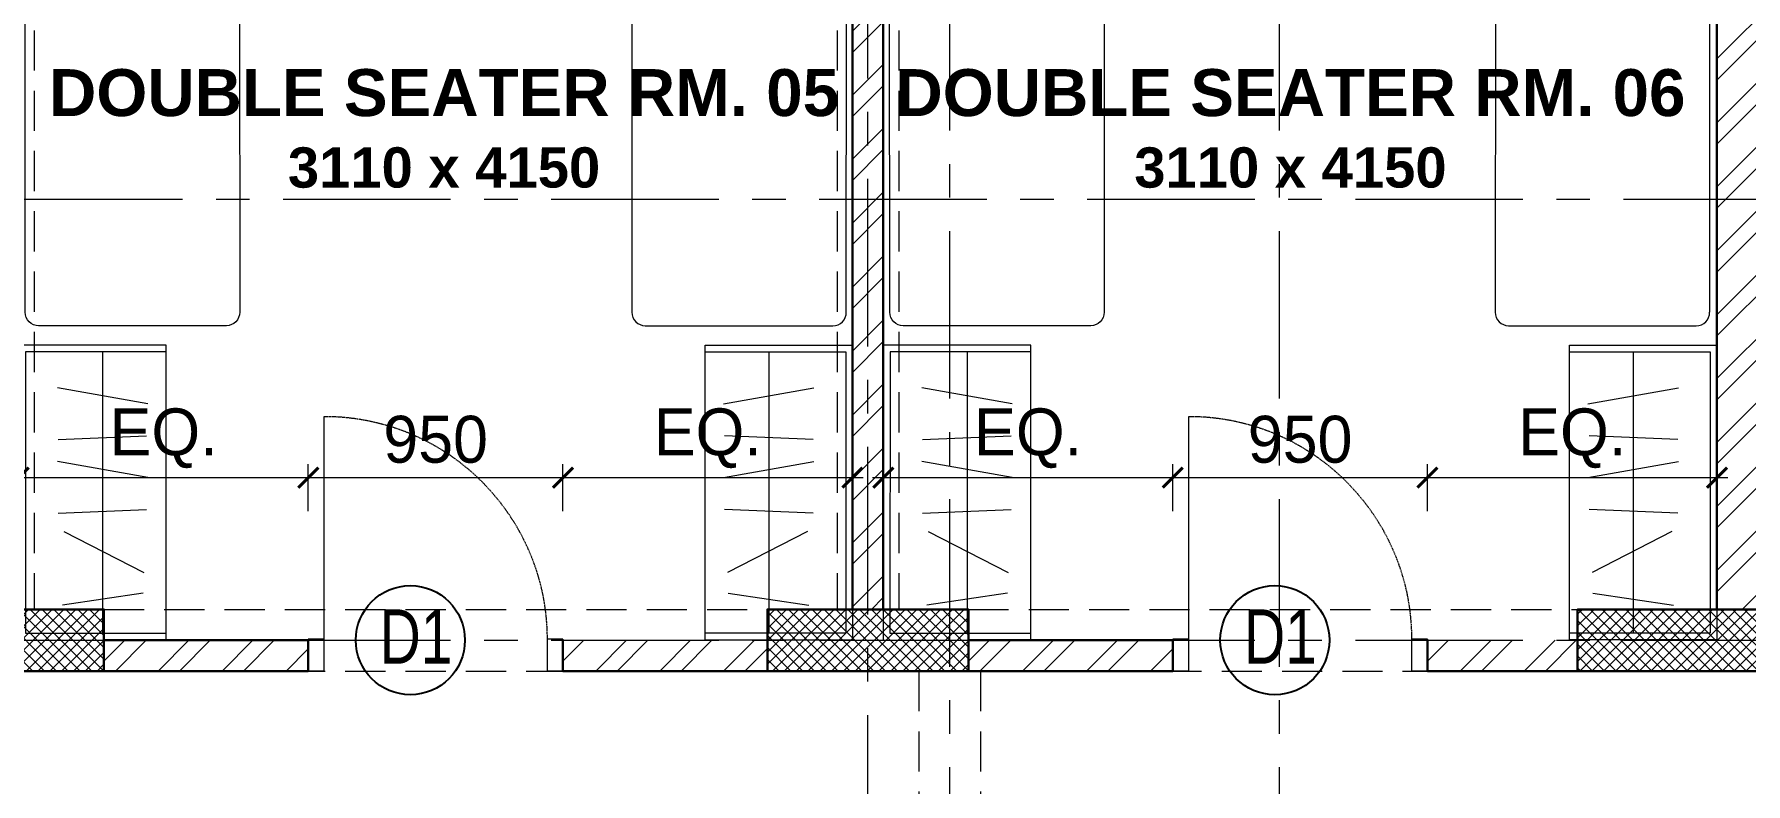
# Model space of a CAD drawing. Header units: millimetres. Extents: x -286480 to 108094, y -227925 to 10018.
# Drawn here: x -16323 to -9938, y -131005 to -128209 of the extents above; entities that cross this region are included whole.
import ezdxf

# ---------------------------------------------------------------- set-up
doc = ezdxf.new("R2010")
doc.units = ezdxf.units.MM
doc.header["$LTSCALE"] = 100
doc.header["$MEASUREMENT"] = 0
doc.header["$PDMODE"] = 67
doc.linetypes.add('CENTER', pattern=[2, 1.25, -0.25, 0.25, -0.25])
doc.linetypes.add('DASHED2', pattern=[0.375, 0.25, -0.125])
doc.layers.get('0').update_dxf_attribs({"lineweight": 25})
for name, color, linetype, lineweight in [('A-ANNO-COLUMN-HATCH', 253, 'Continuous', 9), ('A-ANNO-DOOR', 40, 'Continuous', 18), ('A-ANNO-GRID', 251, 'CENTER', 9), ('A-ANNO-TEXT', 7, 'Continuous', 25), ('A-ANNO-WALL', 1, 'Continuous', 30), ('beam', 3, 'Continuous', 20), ('dim', 7, 'Continuous', 13), ('DW-NO', 7, 'Continuous', 25), ('FURNITURE LAYOUT', 37, 'Continuous', 15), ('S-COL', 4, 'Continuous', 30), ('WALL HATCH', 24, 'Continuous', 9)]:
    doc.layers.add(name, color=color, linetype=linetype, lineweight=lineweight)
doc.styles.add('CENTURY-GOTHIC', font='GOTHIC.TTF', dxfattribs={"height": 175})
doc.styles.add('SIZE', font='arial.ttf', dxfattribs={"width": 0.75, "height": 200})
doc.styles.add('Tower', font='arial.ttf', dxfattribs={"height": 250})
doc.dimstyles.new('1.125', dxfattribs={"dimtxt": 175, "dimasz": 75, "dimexe": 50, "dimexo": 50, "dimgap": 50, "dimtad": 1, "dimdec": 0, "dimrnd": 5, "dimzin": 0, "dimdsep": 46, "dimtxsty": 'CENTURY-GOTHIC', "dimblk": 'ARCHTICK', "dimcen": 5, "dimdle": 40, "dimclrd": 256, "dimclre": 8, "dimclrt": 213, "dimadec": 0, "dimazin": 0, "dimtfac": 1, "dimtdec": 0, "dimtofl": 0, "dimtmove": 2, "dimatfit": 2, "dimldrblk": 'OPEN30', "dimfxl": 80, "dimtolj": 1, "dimtzin": 0, "dimlwd": 15, "dimlwe": 9, "dimarcsym": 1})
pattern_1 = [(45, (-136350.643, -142349.6), (-22.097087, 22.097087), []), (135, (-136350.643, -142349.6), (-22.097087, -22.097087), [])]

# ---------------------------------------------------------------- blocks, each defined once
blk = doc.blocks.new('A$C0E3E786B-flat-1')
at = {"ltscale": 0.1}
for p, q in [((855.2, 288.7, 0), (240.1, -46.1, 0)), ((1735, -1224.8, 0), (922.8, 268.6, 0)), ((220.2, -113.9, 0), (1032.4, -1607.3, 0)), ((1500.5, -885, 0), (875.6, -1225.1, 0)), ((1532.3, -852, 0), (1444.7, -899.7, 0)), ((1500.5, -885, 0), (1482.4, -924.7, 0)), ((1701.1, -1254, 0), (1500.5, -885, 0)), ((1444.7, -899.7, 0), (752.9, -1093.3, 0)), ((829.6, -1234.5, 0), (1444.7, -899.7, 0)), ((875.6, -1225.1, 0), (918.9, -1231.4, 0)), ((1076.3, -1594.1, 0), (875.6, -1225.1, 0)), ((1076.3, -1594.1, 0), (1701.1, -1254, 0)), ((1701.1, -1254, 0), (1654.4, -1240.9, 0)), ((1100.1, -1627.4, 0), (1715.1, -1292.6, 0)), ((1076.3, -1594.1, 0), (1090.9, -1547.7, 0))]:
    blk.add_line(p, q, dxfattribs=at)
for centre, start_param, end_param in [((879, 244.7, 0), 1.628397, 3.199193), ((264, -90, 0), 3.199193, 4.76999), ((1691.3, -1248.7, 0), 0.057601, 1.628397), ((1076.2, -1583.5, 0), 4.76999, 6.340786)]:
    blk.add_ellipse(centre, major_axis=(21.3, -45.2), ratio=0.996988, start_param=start_param, end_param=end_param, dxfattribs=at)
blk = doc.blocks.new('_ArchTick')
at = {"const_width": 0.15}
blk.add_lwpolyline([(-0.5, -0.5), (0.5, 0.5)], dxfattribs=at)
blk = doc.blocks.new('*D346')
at = {"layer": 'Defpoints', "color": 0, "ltscale": 0.1, "transparency": 16777216}
for p in [(-14350.7, -129862.8), (-15300.7, -130038.4, -10.6), (-14350.7, -130038.4, -10.5)]:
    blk.add_point(p, dxfattribs=at)
at = {"layer": 'dim', "lineweight": 15, "ltscale": 0.1, "transparency": 16777216}
blk.add_line((-15340.7, -129862.8), (-14310.7, -129862.8), dxfattribs=at)
at = {"layer": 'dim', "color": 8, "lineweight": 9, "ltscale": 0.1, "transparency": 16777216}
for p, q in [((-15300.7, -129988.4), (-15300.7, -129812.8)), ((-14350.7, -129988.4), (-14350.7, -129812.8))]:
    blk.add_line(p, q, dxfattribs=at)
at = {"layer": 'dim', "lineweight": 15, "ltscale": 0.1, "transparency": 16777216, "xscale": 75, "yscale": 75, "zscale": 75, "rotation": 180}
blk.add_blockref('_ArchTick', (-15300.7, -129862.8), dxfattribs=at)
at = {"layer": 'dim', "lineweight": 15, "ltscale": 0.1, "transparency": 16777216, "xscale": 75, "yscale": 75, "zscale": 75}
blk.add_blockref('_ArchTick', (-14350.7, -129862.8), dxfattribs=at)
at = {"layer": 'dim', "color": 213, "ltscale": 0.1, "transparency": 16777216, "insert": (-14825.7, -129720.9), "char_height": 175, "attachment_point": 5, "style": 'CENTURY-GOTHIC'}
blk.add_mtext('\\A1;950', dxfattribs=at)
blk = doc.blocks.new('_Open30')
at = {"color": 0, "linetype": 'ByBlock', "lineweight": -2}
for p, q in [((-1, 0.268), (0, 0)), ((0, 0), (-1, -0.268)), ((0, 0), (-1, 0))]:
    blk.add_line(p, q, dxfattribs=at)
blk = doc.blocks.new('*D348')
at = {"layer": 'Defpoints', "color": 0, "ltscale": 0.1, "transparency": 16777216}
for p in [(-15300.7, -129862.8), (-16380.7, -130048.9, -12), (-15300.7, -130038.4, -10.6)]:
    blk.add_point(p, dxfattribs=at)
at = {"layer": 'dim', "lineweight": 15, "ltscale": 0.1, "transparency": 16777216}
blk.add_line((-16420.7, -129862.8), (-15260.7, -129862.8), dxfattribs=at)
at = {"layer": 'dim', "color": 8, "lineweight": 9, "ltscale": 0.1, "transparency": 16777216}
for p, q in [((-16380.7, -129998.9), (-16380.7, -129812.8)), ((-15300.7, -129988.4), (-15300.7, -129812.8))]:
    blk.add_line(p, q, dxfattribs=at)
at = {"layer": 'dim', "lineweight": 15, "ltscale": 0.1, "transparency": 16777216, "xscale": 75, "yscale": 75, "zscale": 75, "rotation": 180}
blk.add_blockref('_ArchTick', (-16380.7, -129862.8), dxfattribs=at)
at = {"layer": 'dim', "lineweight": 15, "ltscale": 0.1, "transparency": 16777216, "xscale": 75, "yscale": 75, "zscale": 75}
blk.add_blockref('_ArchTick', (-15300.7, -129862.8), dxfattribs=at)
at = {"layer": 'dim', "color": 213, "ltscale": 0.1, "transparency": 16777216, "insert": (-15840.7, -129716.2), "char_height": 175, "attachment_point": 5, "style": 'CENTURY-GOTHIC'}
blk.add_mtext('\\A1;EQ.', dxfattribs=at)
blk = doc.blocks.new('*D351')
at = {"layer": 'Defpoints', "color": 0, "ltscale": 0.1, "transparency": 16777216}
for p in [(-13270.7, -129862.8), (-14350.7, -130038.4, -10.5), (-13270.7, -130038.5, 26.1)]:
    blk.add_point(p, dxfattribs=at)
at = {"layer": 'dim', "lineweight": 15, "ltscale": 0.1, "transparency": 16777216}
blk.add_line((-14390.7, -129862.8), (-13230.7, -129862.8), dxfattribs=at)
at = {"layer": 'dim', "color": 8, "lineweight": 9, "ltscale": 0.1, "transparency": 16777216}
for p, q in [((-14350.7, -129988.4), (-14350.7, -129812.8)), ((-13270.7, -129988.5), (-13270.7, -129812.8))]:
    blk.add_line(p, q, dxfattribs=at)
at = {"layer": 'dim', "lineweight": 15, "ltscale": 0.1, "transparency": 16777216, "xscale": 75, "yscale": 75, "zscale": 75, "rotation": 180}
blk.add_blockref('_ArchTick', (-14350.7, -129862.8), dxfattribs=at)
at = {"layer": 'dim', "lineweight": 15, "ltscale": 0.1, "transparency": 16777216, "xscale": 75, "yscale": 75, "zscale": 75}
blk.add_blockref('_ArchTick', (-13270.7, -129862.8), dxfattribs=at)
at = {"layer": 'dim', "color": 213, "ltscale": 0.1, "transparency": 16777216, "insert": (-13810.7, -129716.2), "char_height": 175, "attachment_point": 5, "style": 'CENTURY-GOTHIC'}
blk.add_mtext('\\A1;EQ.', dxfattribs=at)
blk = doc.blocks.new('door-700')
at = {"linetype": 'Continuous'}
for p, q in [((-50, 100), (-50, 800)), ((-800, 100), (-800, 0)), ((0, 100), (0, 0))]:
    blk.add_line(p, q, dxfattribs=at)
at = {"linetype": 'DASHED2', "ltscale": 0.1}
blk.add_arc((-50, 100), 700, 90, 180, dxfattribs=at)
at = {"linetype": 'Continuous'}
for points in [[(-750, 0), (-800, 0), (-800, 100), (-750, 100)], [(0, 0), (-50, 0), (-50, 100), (0, 100)]]:
    blk.add_3dface(points, dxfattribs=at)
blk = doc.blocks.new('*D499')
at = {"layer": 'Defpoints', "color": 0, "ltscale": 0.1, "transparency": 16777216}
for p in [(-11125.7, -129862.8), (-12075.7, -130038.4, -10.6), (-11125.7, -130038.4, -10.5)]:
    blk.add_point(p, dxfattribs=at)
at = {"layer": 'dim', "lineweight": 15, "ltscale": 0.1, "transparency": 16777216}
blk.add_line((-12115.7, -129862.8), (-11085.7, -129862.8), dxfattribs=at)
at = {"layer": 'dim', "color": 8, "lineweight": 9, "ltscale": 0.1, "transparency": 16777216}
for p, q in [((-12075.7, -129988.4), (-12075.7, -129812.8)), ((-11125.7, -129988.4), (-11125.7, -129812.8))]:
    blk.add_line(p, q, dxfattribs=at)
at = {"layer": 'dim', "lineweight": 15, "ltscale": 0.1, "transparency": 16777216, "xscale": 75, "yscale": 75, "zscale": 75, "rotation": 180}
blk.add_blockref('_ArchTick', (-12075.7, -129862.8), dxfattribs=at)
at = {"layer": 'dim', "lineweight": 15, "ltscale": 0.1, "transparency": 16777216, "xscale": 75, "yscale": 75, "zscale": 75}
blk.add_blockref('_ArchTick', (-11125.7, -129862.8), dxfattribs=at)
at = {"layer": 'dim', "color": 213, "ltscale": 0.1, "transparency": 16777216, "insert": (-11600.7, -129720.9), "char_height": 175, "attachment_point": 5, "style": 'CENTURY-GOTHIC'}
blk.add_mtext('\\A1;950', dxfattribs=at)
blk = doc.blocks.new('*D500')
at = {"layer": 'Defpoints', "color": 0, "ltscale": 0.1, "transparency": 16777216}
for p in [(-12075.7, -129862.8), (-13155.7, -130048.9, -12), (-12075.7, -130038.4, -10.6)]:
    blk.add_point(p, dxfattribs=at)
at = {"layer": 'dim', "lineweight": 15, "ltscale": 0.1, "transparency": 16777216}
blk.add_line((-13195.7, -129862.8), (-12035.7, -129862.8), dxfattribs=at)
at = {"layer": 'dim', "color": 8, "lineweight": 9, "ltscale": 0.1, "transparency": 16777216}
for p, q in [((-13155.7, -129998.9), (-13155.7, -129812.8)), ((-12075.7, -129988.4), (-12075.7, -129812.8))]:
    blk.add_line(p, q, dxfattribs=at)
at = {"layer": 'dim', "lineweight": 15, "ltscale": 0.1, "transparency": 16777216, "xscale": 75, "yscale": 75, "zscale": 75, "rotation": 180}
blk.add_blockref('_ArchTick', (-13155.7, -129862.8), dxfattribs=at)
at = {"layer": 'dim', "lineweight": 15, "ltscale": 0.1, "transparency": 16777216, "xscale": 75, "yscale": 75, "zscale": 75}
blk.add_blockref('_ArchTick', (-12075.7, -129862.8), dxfattribs=at)
at = {"layer": 'dim', "color": 213, "ltscale": 0.1, "transparency": 16777216, "insert": (-12615.7, -129716.2), "char_height": 175, "attachment_point": 5, "style": 'CENTURY-GOTHIC'}
blk.add_mtext('\\A1;EQ.', dxfattribs=at)
blk = doc.blocks.new('*D501')
at = {"layer": 'Defpoints', "color": 0, "ltscale": 0.1, "transparency": 16777216}
for p in [(-10045.7, -129862.8), (-11125.7, -130038.4, -10.5), (-10045.7, -130038.5, 26.1)]:
    blk.add_point(p, dxfattribs=at)
at = {"layer": 'dim', "lineweight": 15, "ltscale": 0.1, "transparency": 16777216}
blk.add_line((-11165.7, -129862.8), (-10005.7, -129862.8), dxfattribs=at)
at = {"layer": 'dim', "color": 8, "lineweight": 9, "ltscale": 0.1, "transparency": 16777216}
for p, q in [((-11125.7, -129988.4), (-11125.7, -129812.8)), ((-10045.7, -129988.5), (-10045.7, -129812.8))]:
    blk.add_line(p, q, dxfattribs=at)
at = {"layer": 'dim', "lineweight": 15, "ltscale": 0.1, "transparency": 16777216, "xscale": 75, "yscale": 75, "zscale": 75, "rotation": 180}
blk.add_blockref('_ArchTick', (-11125.7, -129862.8), dxfattribs=at)
at = {"layer": 'dim', "lineweight": 15, "ltscale": 0.1, "transparency": 16777216, "xscale": 75, "yscale": 75, "zscale": 75}
blk.add_blockref('_ArchTick', (-10045.7, -129862.8), dxfattribs=at)
at = {"layer": 'dim', "color": 213, "ltscale": 0.1, "transparency": 16777216, "insert": (-10585.7, -129716.2), "char_height": 175, "attachment_point": 5, "style": 'CENTURY-GOTHIC'}
blk.add_mtext('\\A1;EQ.', dxfattribs=at)
blk = doc.blocks.new('cb')
at = {"layer": 'FURNITURE LAYOUT', "ltscale": 0.1, "extrusion": (-0.008908, -0.002858, 0.999956)}
for p, q in [((-25800.7, -129393.6, 17.8), (-25800.7, -130443.6, 14.8)), ((-25632.1, -129587.2, 18.8), (-25969.4, -129527.9, 16)), ((-25967, -129720.4, 15.4), (-25636.4, -129706.4, 18.4)), ((-25632.1, -129862.6, 18), (-25969.4, -129803.2, 15.2)), ((-25967, -129995.7, 14.6), (-25636.4, -129981.8, 17.6)), ((-25945.4, -130063.9, 14.6), (-25647.1, -130217, 16.9)), ((-25649.6, -130293.4, 16.6), (-25950.5, -130338.9, 13.8))]:
    blk.add_line(p, q, dxfattribs=at)
at = {"layer": 'FURNITURE LAYOUT', "ltscale": 0.1, "extrusion": (-0.008908, -0.002858, 0.999956), "elevation": 617.5}
blk.add_lwpolyline([(-26112, -129367.4), (-26112.1, -130467.4), (-25562.1, -130467.4), (-25562, -129367.4)], close=True, dxfattribs=at)
blk.add_lwpolyline([(-25562, -129392.4), (-26087, -129392.4), (-26087.1, -130442.4), (-25562.1, -130442.4)], dxfattribs=at)

msp = doc.modelspace()

# ---------------------------------------------------------------- hatches: boundary and pattern name
at = {"layer": 'A-ANNO-COLUMN-HATCH', "lineweight": 9, "ltscale": 0.1}
h = msp.add_hatch(dxfattribs=at)
h.set_pattern_fill('ANSI37', color=256, scale=250)
h.set_pattern_definition(pattern_1)
h.paths.add_polyline_path([(-16063.2, -130584.3), (-16813.2, -130584.3), (-16813.2, -130354.3), (-16063.2, -130354.3)])
h = msp.add_hatch(dxfattribs=at)
h.set_pattern_fill('ANSI37', color=256, scale=250)
h.set_pattern_definition(pattern_1)
h.paths.add_polyline_path([(-12838.2, -130584.3), (-13588.2, -130584.3), (-13588.2, -130354.3), (-12838.2, -130354.3)])
h = msp.add_hatch(dxfattribs=at)
h.set_pattern_fill('ANSI37', color=256, scale=250)
h.set_pattern_definition([(45, (250.085, -34482.528), (-22.097087, 22.097087), []), (135, (250.085, -34482.528), (-22.097087, -22.097087), [])])
h.paths.add_polyline_path([(-10565.7, -130584.3), (-9815.7, -130584.3), (-9815.7, -130354.3), (-10565.7, -130354.3)])
at = {"layer": 'WALL HATCH', "ltscale": 0.1}
h = msp.add_hatch(dxfattribs=at)
h.set_pattern_fill('ANSI32', color=256, scale=450, style=0)
h.set_pattern_definition([(45, (250.09, -34477.53), (-119.32427, 119.32427), []), (45, (329.63, -34477.53), (-119.32427, 119.32427), [])])
h.paths.add_polyline_path([(-9816, -126844), (-10045.7, -126844), (-10045.7, -130354.3), (-9815.7, -130354.3)])
h.paths.add_polyline_path([(-9074.5, -128939.3), (-9074.5, -128709.3), (-9815.7, -128709.3), (-9815.8, -128939.3)])
h = msp.add_hatch(dxfattribs=at)
h.set_pattern_fill('ANSI32', color=256, scale=450, style=0)
h.set_pattern_definition([(45, (16560.2, -520.7), (-119.32427, 119.32427), []), (45, (16639.75, -520.7), (-119.32427, 119.32427), [])])
h.paths.add_polyline_path([(-13155.7, -127369.3), (-13270.7, -127369.3), (-13270.7, -130354.2), (-13155.7, -130354.3)])
h = msp.add_hatch(dxfattribs=at)
h.set_pattern_fill('ANSI32', color=256, scale=450, style=0)
h.set_pattern_definition([(45, (-8119.74, -5427.82), (-119.32427, 119.32427), []), (45, (-8040.19, -5427.82), (-119.32427, 119.32427), [])])
h.paths.add_polyline_path([(-15300.7, -130469.3), (-16063.2, -130469.3), (-16063.2, -130584.3), (-15300.7, -130584.3)])
h = msp.add_hatch(dxfattribs=at)
h.set_pattern_fill('ANSI32', color=256, scale=450, style=0)
h.set_pattern_definition([(45, (-6487.12, -5427.81), (-119.32427, 119.32427), []), (45, (-6407.57, -5427.81), (-119.32427, 119.32427), [])])
h.paths.add_polyline_path([(-14350.7, -130584.3), (-14350.7, -130469.3), (-13588.2, -130469.3), (-13588.2, -130584.3)])
h = msp.add_hatch(dxfattribs=at)
h.set_pattern_fill('ANSI32', color=256, scale=450, style=0)
h.set_pattern_definition([(45, (-4894.74, -5427.82), (-119.32427, 119.32427), []), (45, (-4815.19, -5427.82), (-119.32427, 119.32427), [])])
h.paths.add_polyline_path([(-12075.7, -130469.3), (-12838.2, -130469.3), (-12838.2, -130584.3), (-12075.7, -130584.3)])
h = msp.add_hatch(dxfattribs=at)
h.set_pattern_fill('ANSI32', color=256, scale=450, style=0)
h.set_pattern_definition([(45, (-3262.12, -5427.81), (-119.32427, 119.32427), []), (45, (-3182.57, -5427.81), (-119.32427, 119.32427), [])])
h.paths.add_polyline_path([(-10565.7, -130584.3), (-10565.7, -130469.3), (-11125.7, -130469.3), (-11125.7, -130584.3)])

# ---------------------------------------------------------------- linework, layer by layer
at = {"layer": 'A-ANNO-GRID', "ltscale": 5}
for p, q in [((-13213.2, -140373.5, 4.9), (-13213.2, -124321.5, 4.9)), ((-12908.1, -140568.1, -1.8), (-12908.1, -124321.4, -1.8)), ((-11678.1, -140568.1, 4.3), (-11678.1, -124321.4, 4.3)), ((-30394.7, -128824.3, 12), (-4567.5, -128824.3, 12)), ((-30394.7, -130469.3, 11.7), (-4567.5, -130469.3, 11.7))]:
    msp.add_line(p, q, dxfattribs=at)
at = {"layer": 'A-ANNO-WALL', "ltscale": 0.1, "extrusion": (-5.90536e-11, -0.002858, 0.999996)}
for p, q in [((-10045.7, -126844, -21.1), (-10045.7, -130354.3, -32.3)), ((-13155.7, -127369.3, 20.8), (-13155.7, -130354.3, 12.3))]:
    msp.add_line(p, q, dxfattribs=at)
at = {"layer": 'A-ANNO-WALL', "ltscale": 0.1, "extrusion": (5.90536e-11, -0.002858, 0.999996)}
for p, q in [((-13270.7, -127369.3, 20.8), (-13270.7, -130354.3, 12.3)), ((-16063.2, -130469.3, 12), (-15300.7, -130469.3, 14.6)), ((-15300.7, -130584.3, 14.3), (-15300.7, -130469.3, 14.6)), ((-14350.7, -130584.3, 14.3), (-14350.7, -130469.3, 14.6)), ((-12838.2, -130469.3, 12), (-12075.7, -130469.3, 14.6)), ((-12075.7, -130584.3, 14.3), (-12075.7, -130469.3, 14.6)), ((-11125.7, -130584.3, 14.3), (-11125.7, -130469.3, 14.6)), ((-16063.2, -130584.3, 11.7), (-15300.7, -130584.3, 14.3)), ((-14350.7, -130584.3, 14.3), (-13588.2, -130584.3, 11.7)), ((-12838.2, -130584.3, 11.7), (-12075.7, -130584.3, 14.3)), ((-11125.7, -130584.3, 14.3), (-10565.7, -130584.3, 6.6))]:
    msp.add_line(p, q, dxfattribs=at)
at = {"layer": 'beam', "linetype": 'DASHED2', "ltscale": 6}
for p, q in [((-16323.2, -126844.3, 37.3), (-16323.2, -130354.3, -8)), ((-13328.2, -126844.3, 50.1), (-13328.2, -130354.3, 4.9)), ((-13098.2, -126844.3, 50.1), (-13098.2, -130354.3, 4.9)), ((-10045.7, -126844.3, -20.7), (-10045.7, -130354.3, -65.9)), ((-16063.2, -130354.3, 6.6), (-13588.2, -130354.3, 6.6)), ((-12838.2, -130354.3, 6.6), (-10565.7, -130354.3, 16.1)), ((-16063.2, -130584.3, 6.6), (-13588.2, -130584.3, 6.6)), ((-13023.2, -130584.3, -5.2), (-13023.2, -132084.3, 15.6)), ((-12793.2, -130584.3, 6.8), (-10565.7, -130584.3, 16.1)), ((-12793.2, -130584.3, -5.2), (-12793.2, -132084.3, 15.6))]:
    msp.add_line(p, q, dxfattribs=at)
at = {"layer": 'DW-NO', "color": 51}
for centre in [(-14920, -130469.3, -101.2), (-11695, -130469.3, -101.2)]:
    msp.add_circle(centre, 203.6, dxfattribs=at)
at = {"layer": 'S-COL', "ltscale": 0.1}
for points, elevation in [([(-16063.2, -130584.3), (-16813.2, -130584.3), (-16813.2, -130354.3), (-16063.2, -130354.3)], 6.6), ([(-12838.2, -130584.3), (-13588.2, -130584.3), (-13588.2, -130354.3), (-12838.2, -130354.3)], 6.6), ([(-10565.7, -130584.3), (-9815.7, -130584.3), (-9815.7, -130354.3), (-10565.7, -130354.3)], 16.1)]:
    msp.add_lwpolyline(points, close=True, dxfattribs=dict(at, elevation=elevation))

# ---------------------------------------------------------------- block references
at = {"layer": 'A-ANNO-DOOR', "extrusion": (5.90536e-11, -0.002858, 0.999996), "xscale": -1.187500030388742, "yscale": 1.187500030388742, "zscale": 1.187500030388742}
for p in [(-15300.7, -130583.6, 387.5), (-12075.7, -130583.6, 387.5)]:
    msp.add_blockref('door-700', p, dxfattribs=at)
at = {"layer": 'FURNITURE LAYOUT', "ltscale": 0.1, "extrusion": (-5.3212e-11, -0.002858, 0.999996), "zscale": -0.9999999999999997, "rotation": 151.4407747083502}
for p in [(-16379.7, -129450.8, 367.8), (-13154.7, -129450.8, 367.8), (-9933.9, -129450.8, 367.8)]:
    msp.add_blockref('A$C0E3E786B-flat-1', p, dxfattribs=at)
at = {"layer": 'FURNITURE LAYOUT', "ltscale": 0.1, "extrusion": (5.3212e-11, -0.002858, 0.999996), "xscale": -1, "zscale": -1, "rotation": 208.5592252917924}
for p in [(-16495.6, -129450.8, 367.8), (-13270.6, -129450.8, 367.8)]:
    msp.add_blockref('A$C0E3E786B-flat-1', p, dxfattribs=at)
at = {"layer": 'FURNITURE LAYOUT'}
for p in [(9732.5, 0, 0), (12957.5, 0, 0)]:
    msp.add_blockref('cb', p, dxfattribs=at)
at = {"layer": 'FURNITURE LAYOUT', "xscale": -1}
for p in [(-39383.9, 0, 0), (-36158.9, 0.1, -44.3)]:
    msp.add_blockref('cb', p, dxfattribs=at)

# ---------------------------------------------------------------- texts
at = {"layer": 'A-ANNO-TEXT', "char_height": 150, "attachment_point": 5, "style": 'Tower'}
for s, insert, width in [('{\\fArial|b1|i0|c0|p34;\\H1.1667x;DOUBLE SEATER RM. 05\\P\\H0.85714x;3110 x 4150}', (-14794.4, -128561.1, 23.2), 3100.783), ('{\\fArial|b1|i0|c0|p34;\\H1.1667x;DOUBLE SEATER RM. 06\\P\\H0.85714x;3110 x 4150}', (-11636.9, -128561.1, 23.2), 3174.022)]:
    msp.add_mtext(s, dxfattribs=dict(at, insert=insert, width=width))
at = {"layer": 'DW-NO', "color": 51, "style": 'SIZE', "width": 0.75}
for p in [(-15034.7, -130556.9, -101.2), (-11809.7, -130556.9, -101.2)]:
    msp.add_text('D1', height=202.67, dxfattribs=at).set_placement(p)

# ---------------------------------------------------------------- dimensions: what is measured, and where the dimension line sits
at = {"layer": 'dim', "ltscale": 0.1}
for base, p1, p2, picture, middle in [((-15300.7, -129862.8, 25.1), (-16380.7, -130048.9, 13.2), (-15300.7, -130038.4, 14.5), '*D348', (-15840.7, -129716.2, 25.1)), ((-13270.7, -129862.8, 25.1), (-14350.7, -130038.4, 14.6), (-13270.7, -130038.5, 51.2), '*D351', (-13810.7, -129716.2, 25.1)), ((-12075.7, -129862.8, 25.1), (-13155.7, -130048.9, 13.2), (-12075.7, -130038.4, 14.5), '*D500', (-12615.7, -129716.2, 25.1)), ((-10045.7, -129862.8, 25.1), (-11125.7, -130038.4, 14.6), (-10045.7, -130038.5, 51.2), '*D501', (-10585.7, -129716.2, 25.1))]:
    dim = msp.add_linear_dim(base=base, p1=p1, p2=p2, angle=180, text='EQ.', dimstyle='1.125', dxfattribs=at)
    dim.commit()
    dim.dimension.update_dxf_attribs({"geometry": picture, "text_midpoint": middle})
for base, p1, p2, picture, middle in [((-14350.7, -129862.8, 25.1), (-15300.7, -130038.4, 14.5), (-14350.7, -130038.4, 14.6), '*D346', (-14825.7, -129720.9, 25.1)), ((-11125.7, -129862.8, 25.1), (-12075.7, -130038.4, 14.5), (-11125.7, -130038.4, 14.6), '*D499', (-11600.7, -129720.9, 25.1))]:
    dim = msp.add_linear_dim(base=base, p1=p1, p2=p2, angle=180, dimstyle='1.125', dxfattribs=at)
    dim.commit()
    dim.dimension.update_dxf_attribs({"geometry": picture, "text_midpoint": middle})

doc.saveas('drawing.dxf')
